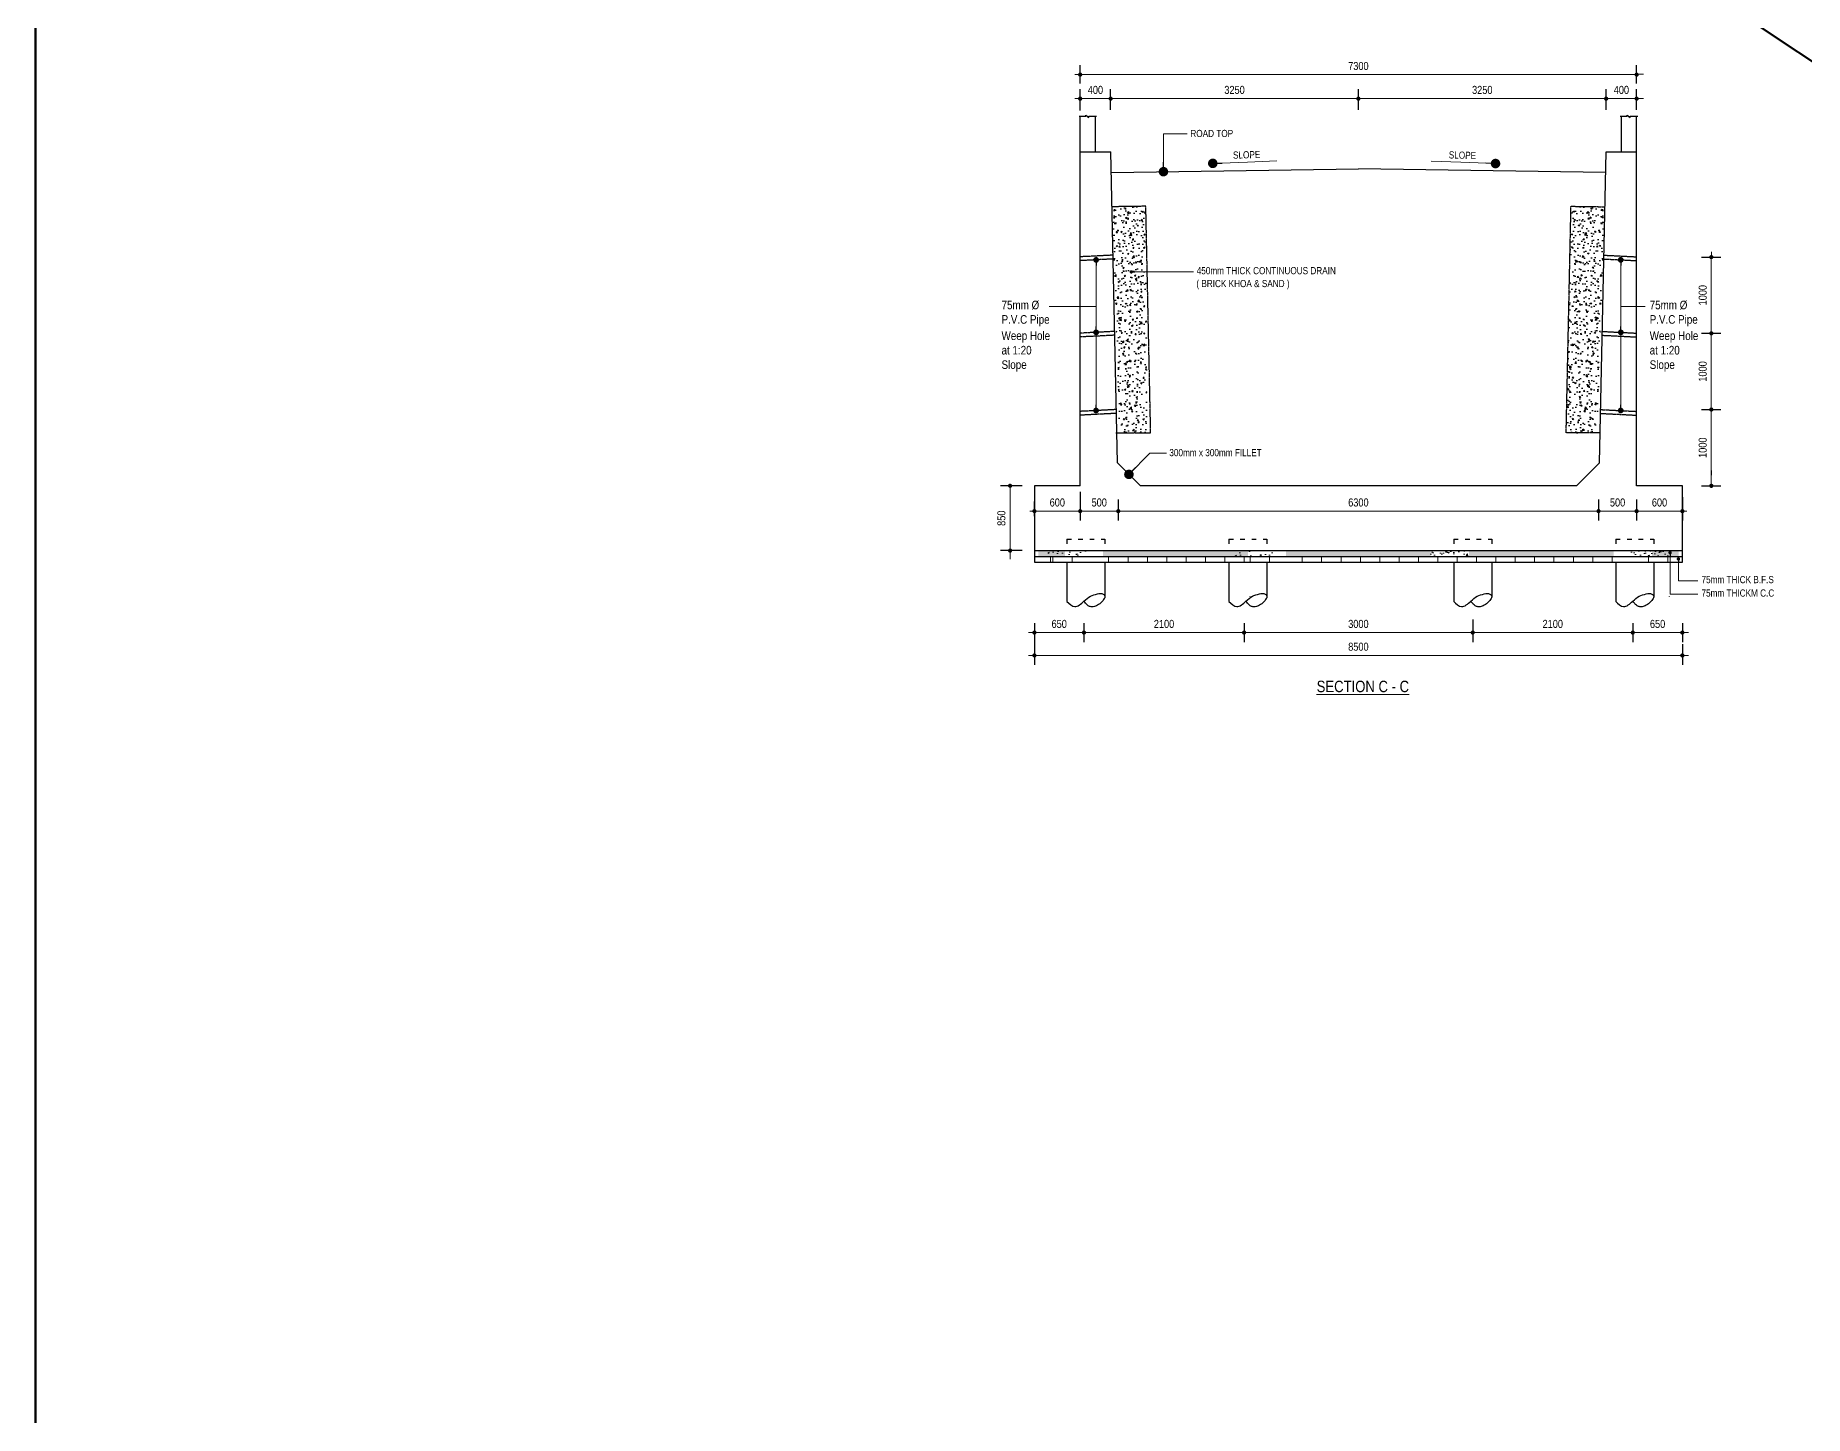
# Model space of a CAD drawing. Header units: millimetres. Extents: x -44822 to 222670, y -173707 to 25116.
# Drawn here: x 13682 to 36892, y -131036 to -112933 of the extents above; entities that cross this region are included whole.
import ezdxf

# ---------------------------------------------------------------- set-up
doc = ezdxf.new("R2010")
doc.units = ezdxf.units.MM
doc.header["$LTSCALE"] = 5
doc.header["$PDMODE"] = 2
doc.linetypes.add('ACAD_ISO03W100', pattern=[30, 12, -18])
doc.linetypes.add('HIDDEN', pattern=[9.525, 6.35, -3.175])
for name, color, linetype in [('Abutment W Line', 200, 'Continuous'), ('Extra Line', 70, 'Continuous'), ('Hatching', 35, 'Continuous'), ('Pile', 11, 'Continuous')]:
    doc.layers.add(name, color=color, linetype=linetype)
for name, color, linetype, lineweight in [('Dimision', 4, 'Continuous', 13), ('hatch', 7, 'Continuous', 0), ('Text', 7, 'Continuous', 0)]:
    doc.layers.add(name, color=color, linetype=linetype, lineweight=lineweight)
doc.styles.get("Standard").update_dxf_attribs({"font": 'ARIALN.TTF'})
doc.dimstyles.new('ISO-25', dxfattribs={"dimtxt": 75, "dimasz": 45, "dimexe": 125, "dimexo": 75.625, "dimgap": 60, "dimtad": 1, "dimdec": 0, "dimtxsty": 'Standard', "dimblk": 'DOT', "dimcen": 52.5, "dimclrd": 256, "dimclre": 256, "dimclrt": 256, "dimadec": 0, "dimazin": 0, "dimtfac": 1, "dimtdec": 0, "dimtix": 1, "dimtmove": 0, "dimatfit": 3, "dimldrblk": 'DOT', "dimfxl": 1, "dimlwd": -1, "dimarcsym": 0})
pattern_1 = [(50, (4520.65, -126844.34), (182.1847, -15.9391), [19.05, -209.55]), (355, (4520.65, -126844.34), (-35.2428, 191.0566), [15.24, -167.64]), (100.451, (4535.83, -126845.67), (146.9425, 175.1167), [16.19, -178.09]), (46.1842, (4520.65, -126793.54), (271.079, -42.0423), [28.575, -314.325]), (96.6356, (4543.24, -126797.05), (237.4042, 247.4256), [24.285, -267.135]), (351.184, (4520.65, -126793.54), (237.4046, 247.425), [22.86, -251.46]), (21, (4546.05, -126806.24), (151.6149, -102.2655), [19.05, -209.55]), (326, (4546.05, -126806.24), (61.802, 184.188), [15.24, -167.64]), (71.4514, (4558.68, -126814.77), (213.4165, 81.9229), [16.19, -178.09]), (37.5, (4520.65, -126844.344), (3.0886, 84.55504), [0, -165.608, 0, -170.18, 0, -168.275]), (7.5, (4520.65, -126844.34), (66.81966, 100.18057), [0, -97.028, 0, -161.798, 0, -64.135]), (327.5, (4464.01, -126844.344), (135.5906, -5.72874), [0, -63.5, 0, -198.12, 0, -262.89]), (317.5, (4438.61, -126844.34), (148.1292, 25.4265), [0, -82.55, 0, -131.572, 0, -186.69])]
pattern_2 = [(0, (4520.65, -126844.34), (0, 127), []), (90, (4520.65, -126844.34), (-254, 2e-14), [127, -127]), (90, (4647.65, -126844.34), (-254, 2e-14), [-127, 127])]

# ---------------------------------------------------------------- blocks, each defined once
blk = doc.blocks.new('_Dot')
at = {"color": 0, "linetype": 'ByBlock', "lineweight": -2}
blk.add_line((-0.5, 0), (-1, 0), dxfattribs=at)
at = {"color": 0, "linetype": 'ByBlock', "const_width": 0.5}
blk.add_lwpolyline([(-0.25, 0, 1), (0.25, 0, 1)], format="xyb", close=True, dxfattribs=at)
blk = doc.blocks.new('*D61')
at = {"layer": 'Defpoints', "color": 0, "lineweight": 50, "transparency": 16777216}
for p in [(26788, -120568), (27438, -120568), (27438, -120766)]:
    blk.add_point(p, dxfattribs=at)
at = {"layer": 'Dimision', "lineweight": -2, "transparency": 16777216}
for p, q in [((26788, -120643), (26788, -120891)), ((27438, -120643), (27438, -120891))]:
    blk.add_line(p, q, dxfattribs=at)
at = {"layer": 'Dimision', "transparency": 16777216}
blk.add_line((26843, -120766), (27383, -120766), dxfattribs=at)
at = {"layer": 'Dimision', "transparency": 16777216, "xscale": 55, "yscale": 55, "zscale": 55, "rotation": 180}
blk.add_blockref('_Dot', (26788, -120766), dxfattribs=at)
at = {"layer": 'Dimision', "transparency": 16777216, "xscale": 55, "yscale": 55, "zscale": 55}
blk.add_blockref('_Dot', (27438, -120766), dxfattribs=at)
at = {"layer": 'Dimision', "transparency": 16777216, "insert": (27113, -120653), "char_height": 105, "attachment_point": 5}
blk.add_mtext('650', dxfattribs=at)
blk = doc.blocks.new('*D62')
at = {"layer": 'Defpoints', "color": 0, "lineweight": 50, "transparency": 16777216}
for p in [(27438, -120568), (29538, -120568), (29538, -120766)]:
    blk.add_point(p, dxfattribs=at)
at = {"layer": 'Dimision', "lineweight": -2, "transparency": 16777216}
for p, q in [((27438, -120643), (27438, -120891)), ((29538, -120643), (29538, -120891))]:
    blk.add_line(p, q, dxfattribs=at)
at = {"layer": 'Dimision', "transparency": 16777216}
blk.add_line((27493, -120766), (29483, -120766), dxfattribs=at)
at = {"layer": 'Dimision', "transparency": 16777216, "xscale": 55, "yscale": 55, "zscale": 55, "rotation": 180}
blk.add_blockref('_Dot', (27438, -120766), dxfattribs=at)
at = {"layer": 'Dimision', "transparency": 16777216, "xscale": 55, "yscale": 55, "zscale": 55}
blk.add_blockref('_Dot', (29538, -120766), dxfattribs=at)
at = {"layer": 'Dimision', "transparency": 16777216, "insert": (28488, -120653), "char_height": 105, "attachment_point": 5}
blk.add_mtext('2100', dxfattribs=at)
blk = doc.blocks.new('*D63')
at = {"layer": 'Defpoints', "color": 0, "lineweight": 50, "transparency": 16777216}
for p in [(32538, -120520), (34638, -120568), (34638, -120766)]:
    blk.add_point(p, dxfattribs=at)
at = {"layer": 'Dimision', "lineweight": -2, "transparency": 16777216}
for p, q in [((32538, -120595), (32538, -120891)), ((34638, -120643), (34638, -120891))]:
    blk.add_line(p, q, dxfattribs=at)
at = {"layer": 'Dimision', "transparency": 16777216}
blk.add_line((32593, -120766), (34583, -120766), dxfattribs=at)
at = {"layer": 'Dimision', "transparency": 16777216, "xscale": 55, "yscale": 55, "zscale": 55, "rotation": 180}
blk.add_blockref('_Dot', (32538, -120766), dxfattribs=at)
at = {"layer": 'Dimision', "transparency": 16777216, "xscale": 55, "yscale": 55, "zscale": 55}
blk.add_blockref('_Dot', (34638, -120766), dxfattribs=at)
at = {"layer": 'Dimision', "transparency": 16777216, "insert": (33588, -120653), "char_height": 105, "attachment_point": 5}
blk.add_mtext('2100', dxfattribs=at)
blk = doc.blocks.new('*D64')
at = {"layer": 'Defpoints', "color": 0, "lineweight": 50, "transparency": 16777216}
for p in [(34638, -120568), (35288, -120568), (35288, -120766)]:
    blk.add_point(p, dxfattribs=at)
at = {"layer": 'Dimision', "lineweight": -2, "transparency": 16777216}
for p, q in [((34638, -120643), (34638, -120891)), ((35288, -120643), (35288, -120891))]:
    blk.add_line(p, q, dxfattribs=at)
at = {"layer": 'Dimision', "transparency": 16777216}
blk.add_line((34693, -120766), (35233, -120766), dxfattribs=at)
at = {"layer": 'Dimision', "transparency": 16777216, "xscale": 55, "yscale": 55, "zscale": 55, "rotation": 180}
blk.add_blockref('_Dot', (34638, -120766), dxfattribs=at)
at = {"layer": 'Dimision', "transparency": 16777216, "xscale": 55, "yscale": 55, "zscale": 55}
blk.add_blockref('_Dot', (35288, -120766), dxfattribs=at)
at = {"layer": 'Dimision', "transparency": 16777216, "insert": (34963, -120653), "char_height": 105, "attachment_point": 5}
blk.add_mtext('650', dxfattribs=at)
blk = doc.blocks.new('*D65')
at = {"layer": 'Defpoints', "color": 0, "lineweight": 50, "transparency": 16777216}
for p in [(26788, -120803), (35288, -120842), (35288, -121066)]:
    blk.add_point(p, dxfattribs=at)
at = {"layer": 'Dimision', "lineweight": -2, "transparency": 16777216}
for p, q in [((26788, -120879), (26788, -121191)), ((35288, -120918), (35288, -121191))]:
    blk.add_line(p, q, dxfattribs=at)
at = {"layer": 'Dimision', "transparency": 16777216}
blk.add_line((26843, -121066), (35233, -121066), dxfattribs=at)
at = {"layer": 'Dimision', "transparency": 16777216, "xscale": 55, "yscale": 55, "zscale": 55, "rotation": 180}
blk.add_blockref('_Dot', (26788, -121066), dxfattribs=at)
at = {"layer": 'Dimision', "transparency": 16777216, "xscale": 55, "yscale": 55, "zscale": 55}
blk.add_blockref('_Dot', (35288, -121066), dxfattribs=at)
at = {"layer": 'Dimision', "transparency": 16777216, "insert": (31038, -120952), "char_height": 105, "attachment_point": 5}
blk.add_mtext('8500', dxfattribs=at)
blk = doc.blocks.new('*D66')
at = {"layer": 'Defpoints', "color": 0, "lineweight": 50, "transparency": 16777216}
for p in [(35465, -117841), (35668, -117841), (35465, -118841)]:
    blk.add_point(p, dxfattribs=at)
at = {"layer": 'Dimision', "lineweight": -2, "transparency": 16777216}
for p, q in [((35541, -117841), (35793, -117841)), ((35541, -118841), (35793, -118841))]:
    blk.add_line(p, q, dxfattribs=at)
at = {"layer": 'Dimision', "transparency": 16777216}
blk.add_line((35668, -118786), (35668, -117896), dxfattribs=at)
at = {"layer": 'Dimision', "transparency": 16777216, "xscale": 55, "yscale": 55, "zscale": 55}
for p, rotation in [((35668, -117841), 90), ((35668, -118841), 270)]:
    blk.add_blockref('_Dot', p, dxfattribs=dict(at, rotation=rotation))
at = {"layer": 'Dimision', "transparency": 16777216, "insert": (35555, -118341), "char_height": 105, "attachment_point": 5, "rotation": 90}
blk.add_mtext('1000', dxfattribs=at)
blk = doc.blocks.new('*D67')
at = {"layer": 'Defpoints', "color": 0, "lineweight": 50, "transparency": 16777216}
for p in [(35465, -116841), (35668, -116841), (35465, -117841)]:
    blk.add_point(p, dxfattribs=at)
at = {"layer": 'Dimision', "lineweight": -2, "transparency": 16777216}
for p, q in [((35541, -116841), (35793, -116841)), ((35541, -117841), (35793, -117841))]:
    blk.add_line(p, q, dxfattribs=at)
at = {"layer": 'Dimision', "transparency": 16777216}
blk.add_line((35668, -117786), (35668, -116896), dxfattribs=at)
at = {"layer": 'Dimision', "transparency": 16777216, "xscale": 55, "yscale": 55, "zscale": 55}
for p, rotation in [((35668, -116841), 90), ((35668, -117841), 270)]:
    blk.add_blockref('_Dot', p, dxfattribs=dict(at, rotation=rotation))
at = {"layer": 'Dimision', "transparency": 16777216, "insert": (35555, -117341), "char_height": 105, "attachment_point": 5, "rotation": 90}
blk.add_mtext('1000', dxfattribs=at)
blk = doc.blocks.new('*D68')
at = {"layer": 'Defpoints', "color": 0, "lineweight": 50, "transparency": 16777216}
for p in [(35465, -115841), (35668, -115841), (35465, -116841)]:
    blk.add_point(p, dxfattribs=at)
at = {"layer": 'Dimision', "lineweight": -2, "transparency": 16777216}
for p, q in [((35541, -115841), (35793, -115841)), ((35541, -116841), (35793, -116841))]:
    blk.add_line(p, q, dxfattribs=at)
at = {"layer": 'Dimision', "transparency": 16777216}
blk.add_line((35668, -116786), (35668, -115896), dxfattribs=at)
at = {"layer": 'Dimision', "transparency": 16777216, "xscale": 55, "yscale": 55, "zscale": 55}
for p, rotation in [((35668, -115841), 90), ((35668, -116841), 270)]:
    blk.add_blockref('_Dot', p, dxfattribs=dict(at, rotation=rotation))
at = {"layer": 'Dimision', "transparency": 16777216, "insert": (35555, -116341), "char_height": 105, "attachment_point": 5, "rotation": 90}
blk.add_mtext('1000', dxfattribs=at)
blk = doc.blocks.new('*D69')
at = {"layer": 'Defpoints', "color": 0, "lineweight": 50, "transparency": 16777216}
for p in [(26469, -118841), (26704, -118841), (26704, -119691)]:
    blk.add_point(p, dxfattribs=at)
at = {"layer": 'Dimision', "lineweight": -2, "transparency": 16777216}
for p, q in [((26629, -118841), (26344, -118841)), ((26629, -119691), (26344, -119691))]:
    blk.add_line(p, q, dxfattribs=at)
at = {"layer": 'Dimision', "transparency": 16777216}
blk.add_line((26469, -119636), (26469, -118896), dxfattribs=at)
at = {"layer": 'Dimision', "transparency": 16777216, "xscale": 55, "yscale": 55, "zscale": 55}
for p, rotation in [((26469, -118841), 90), ((26469, -119691), 270)]:
    blk.add_blockref('_Dot', p, dxfattribs=dict(at, rotation=rotation))
at = {"layer": 'Dimision', "transparency": 16777216, "insert": (26355, -119266), "char_height": 105, "attachment_point": 5, "rotation": 90}
blk.add_mtext('850', dxfattribs=at)
blk = doc.blocks.new('*D100')
at = {"layer": 'Defpoints', "color": 0, "lineweight": 50, "transparency": 16777216}
for p in [(27388, -118844), (27388, -119173), (26788, -119316)]:
    blk.add_point(p, dxfattribs=at)
at = {"layer": 'Dimision', "lineweight": -2, "transparency": 16777216}
for p, q in [((26788, -119240), (26788, -119048)), ((27388, -118920), (27388, -119298))]:
    blk.add_line(p, q, dxfattribs=at)
at = {"layer": 'Dimision', "transparency": 16777216}
blk.add_line((26843, -119173), (27333, -119173), dxfattribs=at)
at = {"layer": 'Dimision', "transparency": 16777216, "xscale": 55, "yscale": 55, "zscale": 55, "rotation": 180}
blk.add_blockref('_Dot', (26788, -119173), dxfattribs=at)
at = {"layer": 'Dimision', "transparency": 16777216, "xscale": 55, "yscale": 55, "zscale": 55}
blk.add_blockref('_Dot', (27388, -119173), dxfattribs=at)
at = {"layer": 'Dimision', "transparency": 16777216, "insert": (27088, -119060), "char_height": 105, "attachment_point": 5}
blk.add_mtext('600', dxfattribs=at)
blk = doc.blocks.new('*D70')
at = {"layer": 'Defpoints', "color": 0, "lineweight": 50, "transparency": 16777216}
for p in [(27388, -118944), (27888, -118944), (27888, -119173)]:
    blk.add_point(p, dxfattribs=at)
at = {"layer": 'Dimision', "lineweight": -2, "transparency": 16777216}
for p, q in [((27388, -119020), (27388, -119298)), ((27888, -119020), (27888, -119298))]:
    blk.add_line(p, q, dxfattribs=at)
at = {"layer": 'Dimision', "transparency": 16777216}
blk.add_line((27443, -119173), (27833, -119173), dxfattribs=at)
at = {"layer": 'Dimision', "transparency": 16777216, "xscale": 55, "yscale": 55, "zscale": 55, "rotation": 180}
blk.add_blockref('_Dot', (27388, -119173), dxfattribs=at)
at = {"layer": 'Dimision', "transparency": 16777216, "xscale": 55, "yscale": 55, "zscale": 55}
blk.add_blockref('_Dot', (27888, -119173), dxfattribs=at)
at = {"layer": 'Dimision', "transparency": 16777216, "insert": (27638, -119060), "char_height": 105, "attachment_point": 5}
blk.add_mtext('500', dxfattribs=at)
blk = doc.blocks.new('*D71')
at = {"layer": 'Defpoints', "color": 0, "lineweight": 50, "transparency": 16777216}
for p in [(27888, -118944), (34188, -118944), (34188, -119173)]:
    blk.add_point(p, dxfattribs=at)
at = {"layer": 'Dimision', "lineweight": -2, "transparency": 16777216}
for p, q in [((27888, -119020), (27888, -119298)), ((34188, -119020), (34188, -119298))]:
    blk.add_line(p, q, dxfattribs=at)
at = {"layer": 'Dimision', "transparency": 16777216}
blk.add_line((27943, -119173), (34133, -119173), dxfattribs=at)
at = {"layer": 'Dimision', "transparency": 16777216, "xscale": 55, "yscale": 55, "zscale": 55, "rotation": 180}
blk.add_blockref('_Dot', (27888, -119173), dxfattribs=at)
at = {"layer": 'Dimision', "transparency": 16777216, "xscale": 55, "yscale": 55, "zscale": 55}
blk.add_blockref('_Dot', (34188, -119173), dxfattribs=at)
at = {"layer": 'Dimision', "transparency": 16777216, "insert": (31038, -119060), "char_height": 105, "attachment_point": 5}
blk.add_mtext('6300', dxfattribs=at)
blk = doc.blocks.new('*D72')
at = {"layer": 'Defpoints', "color": 0, "lineweight": 50, "transparency": 16777216}
for p in [(34188, -118944), (34688, -118944), (34688, -119173)]:
    blk.add_point(p, dxfattribs=at)
at = {"layer": 'Dimision', "lineweight": -2, "transparency": 16777216}
for p, q in [((34188, -119020), (34188, -119298)), ((34688, -119020), (34688, -119298))]:
    blk.add_line(p, q, dxfattribs=at)
at = {"layer": 'Dimision', "transparency": 16777216}
blk.add_line((34243, -119173), (34633, -119173), dxfattribs=at)
at = {"layer": 'Dimision', "transparency": 16777216, "xscale": 55, "yscale": 55, "zscale": 55, "rotation": 180}
blk.add_blockref('_Dot', (34188, -119173), dxfattribs=at)
at = {"layer": 'Dimision', "transparency": 16777216, "xscale": 55, "yscale": 55, "zscale": 55}
blk.add_blockref('_Dot', (34688, -119173), dxfattribs=at)
at = {"layer": 'Dimision', "transparency": 16777216, "insert": (34438, -119060), "char_height": 105, "attachment_point": 5}
blk.add_mtext('500', dxfattribs=at)
blk = doc.blocks.new('*D73')
at = {"layer": 'Defpoints', "color": 0, "lineweight": 50, "transparency": 16777216}
for p in [(34688, -118944), (35288, -118917), (35288, -119173)]:
    blk.add_point(p, dxfattribs=at)
at = {"layer": 'Dimision', "lineweight": -2, "transparency": 16777216}
for p, q in [((34688, -119020), (34688, -119298)), ((35288, -118992), (35288, -119298))]:
    blk.add_line(p, q, dxfattribs=at)
at = {"layer": 'Dimision', "transparency": 16777216}
blk.add_line((34743, -119173), (35233, -119173), dxfattribs=at)
at = {"layer": 'Dimision', "transparency": 16777216, "xscale": 55, "yscale": 55, "zscale": 55, "rotation": 180}
blk.add_blockref('_Dot', (34688, -119173), dxfattribs=at)
at = {"layer": 'Dimision', "transparency": 16777216, "xscale": 55, "yscale": 55, "zscale": 55}
blk.add_blockref('_Dot', (35288, -119173), dxfattribs=at)
at = {"layer": 'Dimision', "transparency": 16777216, "insert": (34988, -119060), "char_height": 105, "attachment_point": 5}
blk.add_mtext('600', dxfattribs=at)
blk = doc.blocks.new('*D101')
at = {"layer": 'Defpoints', "color": 0, "lineweight": 50, "transparency": 16777216}
for p in [(27788, -113763), (27388, -113996), (27788, -113986)]:
    blk.add_point(p, dxfattribs=at)
at = {"layer": 'Dimision', "lineweight": -2, "transparency": 16777216}
for p, q in [((27388, -113920), (27388, -113638)), ((27788, -113910), (27788, -113638))]:
    blk.add_line(p, q, dxfattribs=at)
at = {"layer": 'Dimision', "transparency": 16777216}
blk.add_line((27443, -113763), (27733, -113763), dxfattribs=at)
at = {"layer": 'Dimision', "transparency": 16777216, "xscale": 55, "yscale": 55, "zscale": 55, "rotation": 180}
blk.add_blockref('_Dot', (27388, -113763), dxfattribs=at)
at = {"layer": 'Dimision', "transparency": 16777216, "xscale": 55, "yscale": 55, "zscale": 55}
blk.add_blockref('_Dot', (27788, -113763), dxfattribs=at)
at = {"layer": 'Dimision', "transparency": 16777216, "insert": (27588, -113649), "char_height": 105, "attachment_point": 5}
blk.add_mtext('400', dxfattribs=at)
blk = doc.blocks.new('*D74')
at = {"layer": 'Defpoints', "color": 0, "lineweight": 50, "transparency": 16777216}
for p in [(34688, -113763), (34288, -113986), (34688, -113984)]:
    blk.add_point(p, dxfattribs=at)
at = {"layer": 'Dimision', "lineweight": -2, "transparency": 16777216}
for p, q in [((34288, -113910), (34288, -113638)), ((34688, -113908), (34688, -113638))]:
    blk.add_line(p, q, dxfattribs=at)
at = {"layer": 'Dimision', "transparency": 16777216}
blk.add_line((34343, -113763), (34633, -113763), dxfattribs=at)
at = {"layer": 'Dimision', "transparency": 16777216, "xscale": 55, "yscale": 55, "zscale": 55, "rotation": 180}
blk.add_blockref('_Dot', (34288, -113763), dxfattribs=at)
at = {"layer": 'Dimision', "transparency": 16777216, "xscale": 55, "yscale": 55, "zscale": 55}
blk.add_blockref('_Dot', (34688, -113763), dxfattribs=at)
at = {"layer": 'Dimision', "transparency": 16777216, "insert": (34488, -113649), "char_height": 105, "attachment_point": 5}
blk.add_mtext('400', dxfattribs=at)
blk = doc.blocks.new('*D75')
at = {"layer": 'Defpoints', "color": 0, "lineweight": 50, "transparency": 16777216}
for p in [(34688, -113448), (27388, -113638), (34688, -113638)]:
    blk.add_point(p, dxfattribs=at)
at = {"layer": 'Dimision', "lineweight": -2, "transparency": 16777216}
for p, q in [((27388, -113562), (27388, -113323)), ((34688, -113562), (34688, -113323))]:
    blk.add_line(p, q, dxfattribs=at)
at = {"layer": 'Dimision', "transparency": 16777216}
blk.add_line((27443, -113448), (34633, -113448), dxfattribs=at)
at = {"layer": 'Dimision', "transparency": 16777216, "xscale": 55, "yscale": 55, "zscale": 55, "rotation": 180}
blk.add_blockref('_Dot', (27388, -113448), dxfattribs=at)
at = {"layer": 'Dimision', "transparency": 16777216, "xscale": 55, "yscale": 55, "zscale": 55}
blk.add_blockref('_Dot', (34688, -113448), dxfattribs=at)
at = {"layer": 'Dimision', "transparency": 16777216, "insert": (31038, -113335), "char_height": 105, "attachment_point": 5}
blk.add_mtext('7300', dxfattribs=at)
blk = doc.blocks.new('*D76')
at = {"layer": 'Defpoints', "color": 0, "lineweight": 50, "transparency": 16777216}
for p in [(31038, -113763), (27788, -113986), (31038, -113986)]:
    blk.add_point(p, dxfattribs=at)
at = {"layer": 'Dimision', "lineweight": -2, "transparency": 16777216}
for p, q in [((27788, -113910), (27788, -113638)), ((31038, -113910), (31038, -113638))]:
    blk.add_line(p, q, dxfattribs=at)
at = {"layer": 'Dimision', "transparency": 16777216}
blk.add_line((27843, -113763), (30983, -113763), dxfattribs=at)
at = {"layer": 'Dimision', "transparency": 16777216, "xscale": 55, "yscale": 55, "zscale": 55, "rotation": 180}
blk.add_blockref('_Dot', (27788, -113763), dxfattribs=at)
at = {"layer": 'Dimision', "transparency": 16777216, "xscale": 55, "yscale": 55, "zscale": 55}
blk.add_blockref('_Dot', (31038, -113763), dxfattribs=at)
at = {"layer": 'Dimision', "transparency": 16777216, "insert": (29413, -113649), "char_height": 105, "attachment_point": 5}
blk.add_mtext('3250', dxfattribs=at)
blk = doc.blocks.new('*D77')
at = {"layer": 'Defpoints', "color": 0, "lineweight": 50, "transparency": 16777216}
for p in [(31038, -113763), (31038, -113986), (34288, -113986)]:
    blk.add_point(p, dxfattribs=at)
at = {"layer": 'Dimision', "lineweight": -2, "transparency": 16777216}
for p, q in [((31038, -113910), (31038, -113638)), ((34288, -113910), (34288, -113638))]:
    blk.add_line(p, q, dxfattribs=at)
at = {"layer": 'Dimision', "transparency": 16777216}
blk.add_line((34233, -113763), (31093, -113763), dxfattribs=at)
at = {"layer": 'Dimision', "transparency": 16777216, "xscale": 55, "yscale": 55, "zscale": 55, "rotation": 180}
blk.add_blockref('_Dot', (31038, -113763), dxfattribs=at)
at = {"layer": 'Dimision', "transparency": 16777216, "xscale": 55, "yscale": 55, "zscale": 55}
blk.add_blockref('_Dot', (34288, -113763), dxfattribs=at)
at = {"layer": 'Dimision', "transparency": 16777216, "insert": (32663, -113649), "char_height": 105, "attachment_point": 5}
blk.add_mtext('3250', dxfattribs=at)
blk = doc.blocks.new('*D99')
at = {"layer": 'Defpoints', "color": 0, "lineweight": 50, "transparency": 16777216}
for p in [(29538, -120568), (32538, -120520), (29538, -120766)]:
    blk.add_point(p, dxfattribs=at)
at = {"layer": 'Dimision', "lineweight": -2, "transparency": 16777216}
for p, q in [((29538, -120643), (29538, -120891)), ((32538, -120595), (32538, -120891))]:
    blk.add_line(p, q, dxfattribs=at)
at = {"layer": 'Dimision', "transparency": 16777216}
blk.add_line((32483, -120766), (29593, -120766), dxfattribs=at)
at = {"layer": 'Dimision', "transparency": 16777216, "xscale": 55, "yscale": 55, "zscale": 55, "rotation": 180}
blk.add_blockref('_Dot', (29538, -120766), dxfattribs=at)
at = {"layer": 'Dimision', "transparency": 16777216, "xscale": 55, "yscale": 55, "zscale": 55}
blk.add_blockref('_Dot', (32538, -120766), dxfattribs=at)
at = {"layer": 'Dimision', "transparency": 16777216, "insert": (31038, -120653), "char_height": 105, "attachment_point": 5}
blk.add_mtext('3000', dxfattribs=at)

msp = doc.modelspace()

# ---------------------------------------------------------------- hatches: boundary and pattern name
at = {"layer": 'hatch'}
h = msp.add_hatch(dxfattribs=at)
h.set_pattern_fill('AR-CONC', color=256, style=0)
h.set_pattern_definition(pattern_1)
h.paths.add_polyline_path([(26838.2, -119691.1), (26838.2, -119766.1), (27188.2, -119766.1), (27188.2, -119691.1)])
h.paths.add_polyline_path([(29588.2, -119766.1), (29588.2, -119691.1), (27688.2, -119691.1), (27688.2, -119766.1)])
h.paths.add_polyline_path([(31988.2, -119766.1), (31988.2, -119691.1), (30088.2, -119691.1), (30088.2, -119766.1)])
h.paths.add_polyline_path([(34388.2, -119766.1), (34388.2, -119691.1), (32488.2, -119691.1), (32488.2, -119766.1)])
h.paths.add_polyline_path([(34888.2, -119691.1), (34888.2, -119766.1), (35238.2, -119766.1), (35238.2, -119691.1)])
h = msp.add_hatch(dxfattribs=at)
h.set_pattern_fill('AR-CONC', color=256, style=0)
h.set_pattern_definition([(50, (4295.65, -126844.34), (182.1847, -15.9391), [19.05, -209.55]), (355, (4295.65, -126844.34), (-35.2428, 191.0566), [15.24, -167.64]), (100.451, (4310.83, -126845.67), (146.9425, 175.1167), [16.19, -178.09]), (46.1842, (4295.65, -126793.54), (271.079, -42.0423), [28.575, -314.325]), (96.6356, (4318.24, -126797.05), (237.4042, 247.4256), [24.285, -267.135]), (351.184, (4295.65, -126793.54), (237.4046, 247.425), [22.86, -251.46]), (21, (4321.05, -126806.24), (151.6149, -102.2655), [19.05, -209.55]), (326, (4321.05, -126806.24), (61.802, 184.188), [15.24, -167.64]), (71.4514, (4333.68, -126814.77), (213.4165, 81.9229), [16.19, -178.09]), (37.5, (4295.65, -126844.344), (3.0886, 84.55504), [0, -165.608, 0, -170.18, 0, -168.275]), (7.5, (4295.65, -126844.34), (66.81966, 100.18057), [0, -97.028, 0, -161.798, 0, -64.135]), (327.5, (4239.01, -126844.344), (135.5906, -5.72874), [0, -63.5, 0, -198.12, 0, -262.89]), (317.5, (4213.61, -126844.34), (148.1292, 25.4265), [0, -82.55, 0, -131.572, 0, -186.69])])
h.paths.add_polyline_path([(27463.2, -119766.1), (27463.2, -119691.1), (26963.2, -119691.1), (26963.2, -119766.1)])
h = msp.add_hatch(dxfattribs=at)
h.set_pattern_fill('AR-CONC', color=256, style=0)
h.set_pattern_definition([(50, (4345.65, -126844.34), (182.1847, -15.9391), [19.05, -209.55]), (355, (4345.65, -126844.34), (-35.2428, 191.0566), [15.24, -167.64]), (100.451, (4360.83, -126845.67), (146.9425, 175.1167), [16.19, -178.09]), (46.1842, (4345.65, -126793.54), (271.079, -42.0423), [28.575, -314.325]), (96.6356, (4368.24, -126797.05), (237.4042, 247.4256), [24.285, -267.135]), (351.184, (4345.65, -126793.54), (237.4046, 247.425), [22.86, -251.46]), (21, (4371.05, -126806.24), (151.6149, -102.2655), [19.05, -209.55]), (326, (4371.05, -126806.24), (61.802, 184.188), [15.24, -167.64]), (71.4514, (4383.68, -126814.77), (213.4165, 81.9229), [16.19, -178.09]), (37.5, (4345.65, -126844.344), (3.0886, 84.55504), [0, -165.608, 0, -170.18, 0, -168.275]), (7.5, (4345.65, -126844.34), (66.81966, 100.18057), [0, -97.028, 0, -161.798, 0, -64.135]), (327.5, (4289.01, -126844.344), (135.5906, -5.72874), [0, -63.5, 0, -198.12, 0, -262.89]), (317.5, (4263.61, -126844.34), (148.1292, 25.4265), [0, -82.55, 0, -131.572, 0, -186.69])])
h.paths.add_polyline_path([(29913.2, -119766.1), (29913.2, -119691.1), (29413.2, -119691.1), (29413.2, -119766.1)])
h = msp.add_hatch(dxfattribs=at)
h.set_pattern_fill('AR-CONC', color=256, style=0)
h.set_pattern_definition(pattern_1)
h.paths.add_polyline_path([(31988.2, -119691.1), (31988.2, -119766.1), (32488.2, -119766.1), (32488.2, -119691.1)])
h = msp.add_hatch(dxfattribs=at)
h.set_pattern_fill('AR-CONC', color=256, style=0)
h.set_pattern_definition([(50, (4745.65, -126844.34), (182.1847, -15.9391), [19.05, -209.55]), (355, (4745.65, -126844.34), (-35.2428, 191.0566), [15.24, -167.64]), (100.451, (4760.83, -126845.67), (146.9425, 175.1167), [16.19, -178.09]), (46.1842, (4745.65, -126793.54), (271.079, -42.0423), [28.575, -314.325]), (96.6356, (4768.24, -126797.05), (237.4042, 247.4256), [24.285, -267.135]), (351.184, (4745.65, -126793.54), (237.4046, 247.425), [22.86, -251.46]), (21, (4771.05, -126806.24), (151.6149, -102.2655), [19.05, -209.55]), (326, (4771.05, -126806.24), (61.802, 184.188), [15.24, -167.64]), (71.4514, (4783.68, -126814.77), (213.4165, 81.9229), [16.19, -178.09]), (37.5, (4745.65, -126844.344), (3.0886, 84.55504), [0, -165.608, 0, -170.18, 0, -168.275]), (7.5, (4745.65, -126844.34), (66.81966, 100.18057), [0, -97.028, 0, -161.798, 0, -64.135]), (327.5, (4689.01, -126844.344), (135.5906, -5.72874), [0, -63.5, 0, -198.12, 0, -262.89]), (317.5, (4663.61, -126844.34), (148.1292, 25.4265), [0, -82.55, 0, -131.572, 0, -186.69])])
h.paths.add_polyline_path([(35113.2, -119766.1), (35113.2, -119691.1), (34613.2, -119691.1), (34613.2, -119766.1)])
h = msp.add_hatch(dxfattribs=at)
h.set_pattern_fill('BRICK', color=256, scale=20, style=0)
h.set_pattern_definition(pattern_2)
h.paths.add_polyline_path([(35238.2, -119841.1), (35238.2, -119766.1), (34888.2, -119766.1), (34888.2, -119841.1)])
h.paths.add_polyline_path([(34388.2, -119841.1), (34388.2, -119766.1), (32488.2, -119766.1), (32488.2, -119841.1)])
h.paths.add_polyline_path([(30088.2, -119766.1), (30088.2, -119841.1), (31988.2, -119841.1), (31988.2, -119766.1)])
h.paths.add_polyline_path([(27688.2, -119766.1), (27688.2, -119841.1), (29588.2, -119841.1), (29588.2, -119766.1)])
h.paths.add_polyline_path([(27188.2, -119841.1), (27188.2, -119766.1), (26838.2, -119766.1), (26838.2, -119841.1)])
h = msp.add_hatch(dxfattribs=at)
h.set_pattern_fill('BRICK', color=256, scale=20, style=0)
h.set_pattern_definition([(0, (4295.65, -126844.34), (0, 127), []), (90, (4295.65, -126844.34), (-254, 2e-14), [127, -127]), (90, (4422.65, -126844.34), (-254, 2e-14), [-127, 127])])
h.paths.add_polyline_path([(26963.2, -119766.1), (26963.2, -119841.1), (27463.2, -119841.1), (27463.2, -119766.1)])
h = msp.add_hatch(dxfattribs=at)
h.set_pattern_fill('BRICK', color=256, scale=20, style=0)
h.set_pattern_definition([(0, (4345.65, -126844.34), (0, 127), []), (90, (4345.65, -126844.34), (-254, 2e-14), [127, -127]), (90, (4472.65, -126844.34), (-254, 2e-14), [-127, 127])])
h.paths.add_polyline_path([(29913.2, -119766.1), (29413.2, -119766.1), (29413.2, -119841.1), (29913.2, -119841.1)])
h = msp.add_hatch(dxfattribs=at)
h.set_pattern_fill('BRICK', color=256, scale=20, style=0)
h.set_pattern_definition(pattern_2)
h.paths.add_polyline_path([(32488.2, -119841.1), (32488.2, -119766.1), (31988.2, -119766.1), (31988.2, -119841.1)])
h = msp.add_hatch(dxfattribs=at)
h.set_pattern_fill('BRICK', color=256, scale=20, style=0)
h.set_pattern_definition([(0, (4745.65, -126844.34), (0, 127), []), (90, (4745.65, -126844.34), (-254, 2e-14), [127, -127]), (90, (4872.65, -126844.34), (-254, 2e-14), [-127, 127])])
h.paths.add_polyline_path([(35113.2, -119841.1), (35113.2, -119766.1), (34613.2, -119766.1), (34613.2, -119841.1)])
at = {"layer": 'Hatching'}
h = msp.add_hatch(dxfattribs=at)
h.set_pattern_fill('AR-CONC', color=256, style=0)
h.set_pattern_definition([(50, (4345.65, -126994.34), (182.1847, -15.9391), [19.05, -209.55]), (355, (4345.65, -126994.34), (-35.2428, 191.0566), [15.24, -167.64]), (100.451, (4360.83, -126995.67), (146.9425, 175.1167), [16.19, -178.09]), (46.1842, (4345.65, -126943.54), (271.079, -42.0423), [28.575, -314.325]), (96.6356, (4368.24, -126947.05), (237.4042, 247.4256), [24.285, -267.135]), (351.184, (4345.65, -126943.54), (237.4046, 247.425), [22.86, -251.46]), (21, (4371.05, -126956.24), (151.6149, -102.2655), [19.05, -209.55]), (326, (4371.05, -126956.24), (61.802, 184.188), [15.24, -167.64]), (71.4514, (4383.68, -126964.77), (213.4165, 81.9229), [16.19, -178.09]), (37.5, (4345.65, -126994.344), (3.0886, 84.55504), [0, -165.608, 0, -170.18, 0, -168.275]), (7.5, (4345.65, -126994.34), (66.81966, 100.18057), [0, -97.028, 0, -161.798, 0, -64.135]), (327.5, (4289.01, -126994.344), (135.5906, -5.72874), [0, -63.5, 0, -198.12, 0, -262.89]), (317.5, (4263.61, -126994.34), (148.1292, 25.4265), [0, -82.55, 0, -131.572, 0, -186.69])])
h.paths.add_polyline_path([(28262.8, -118144.7), (28249.3, -115174.4), (27807.5, -115180.8), (27907.3, -118144.7)])
h = msp.add_hatch(dxfattribs=at)
h.set_pattern_fill('AR-CONC', color=256, style=0)
h.set_pattern_definition([(130, (57730.83, -126994.34), (-182.1847, -15.9391), [19.05, -209.55]), (185, (57730.83, -126994.34), (35.2428, 191.0566), [15.24, -167.64]), (79.549, (57715.64, -126995.67), (-146.9425, 175.1167), [16.19, -178.09]), (133.8158, (57730.83, -126943.54), (-271.079, -42.0423), [28.575, -314.325]), (83.3644, (57708.24, -126947.05), (-237.4042, 247.4256), [24.285, -267.135]), (188.816, (57730.83, -126943.54), (-237.4046, 247.425), [22.86, -251.46]), (159, (57705.43, -126956.24), (-151.6149, -102.2655), [19.05, -209.55]), (214, (57705.43, -126956.24), (-61.802, 184.188), [15.24, -167.64]), (108.5486, (57692.8, -126964.77), (-213.4165, 81.9229), [16.19, -178.09]), (142.5, (57730.827, -126994.344), (-3.0886, 84.55504), [0, -165.608, 0, -170.18, 0, -168.275]), (172.5, (57730.83, -126994.34), (-66.81966, 100.18057), [0, -97.028, 0, -161.798, 0, -64.135]), (212.5, (57787.47, -126994.344), (-135.5906, -5.72874), [0, -63.5, 0, -198.12, 0, -262.89]), (222.5, (57812.87, -126994.34), (-148.1292, 25.4265), [0, -82.55, 0, -131.572, 0, -186.69])])
h.paths.add_polyline_path([(33827.1, -115174.4), (34269, -115180.8), (34169.1, -118144.7), (33763.7, -118144.7)])

# ---------------------------------------------------------------- linework, layer by layer
at = {"layer": 'Abutment W Line'}
for p, q in [((27388.2, -114731.1), (27388.2, -113993.7)), ((27588.2, -114460.1), (27588.2, -113993.7)), ((34488.2, -114460.1), (34488.2, -113993.7)), ((34688.2, -114731.1), (34688.2, -113993.8)), ((27388.2, -114460.1), (27788.2, -114460.1)), ((27877.4, -118541.1), (27788.2, -114460.1)), ((34199, -118541.5), (34288.2, -114460.1)), ((34288.2, -114460.1), (34688.2, -114460.1)), ((27388.2, -118841.1), (27388.2, -114731.1)), ((27797.4, -114731.1), (31038.2, -114685.1)), ((34279.1, -114731.1), (31038.2, -114685.1)), ((34688.2, -118841.1), (34688.2, -114731.1)), ((27877.4, -118541.1), (28177.4, -118841.1)), ((33899, -118841.5), (34199, -118541.5)), ((26788.2, -118841.1), (26788.2, -119841.1)), ((27388.2, -118841.1), (26788.2, -118841.1)), ((33899.4, -118841.1), (28177.4, -118841.1)), ((35288.2, -118841.1), (34688.2, -118841.1)), ((35288.2, -119841.1), (35288.2, -118841.1)), ((26788.2, -119691.1), (27463.2, -119691.1)), ((27463.2, -119691.1), (29413.2, -119691.1)), ((29413.2, -119691.1), (31988.2, -119691.1)), ((31988.2, -119691.1), (34613.2, -119691.1)), ((34613.2, -119691.1), (35288.2, -119691.1)), ((26788.2, -119766.1), (27463.2, -119766.1)), ((26788.2, -119841.1), (27463.2, -119841.1)), ((27463.2, -119766.1), (29413.2, -119766.1)), ((27463.2, -119841.1), (29413.2, -119841.1)), ((29413.2, -119766.1), (31988.2, -119766.1)), ((29413.2, -119841.1), (31988.2, -119841.1)), ((31988.2, -119766.1), (34613.2, -119766.1)), ((31988.2, -119841.1), (34613.2, -119841.1)), ((34613.2, -119766.1), (35288.2, -119766.1)), ((34613.2, -119841.1), (35288.2, -119841.1))]:
    msp.add_line(p, q, dxfattribs=at)
for points in [[(27373.2, -113993.7), (27462.4, -113993.7), (27462.4, -113979.7), (27501.9, -114008), (27501.9, -113993.8), (27603.8, -113993.8)], [(34473.2, -113993.7), (34562.4, -113993.7), (34562.4, -113979.7), (34601.9, -114008), (34601.9, -113993.8), (34703.8, -113993.8)]]:
    msp.add_lwpolyline(points, dxfattribs=at)
at = {"layer": 'Dimision', "ltscale": 5}
for p, q in [((27388.2, -113448.2), (27318.2, -113448.2)), ((34688.2, -113442.5), (34778.2, -113442.5)), ((27388.2, -113762.5), (27318.2, -113762.5)), ((34688.2, -113762.5), (34778.2, -113762.5)), ((35668.2, -115841.1), (35668.2, -115771.1)), ((26788.2, -119173.3), (26728.2, -119173.3)), ((35288.2, -119173.3), (35348.2, -119173.3)), ((26469.1, -119691.1), (26469.1, -119801.1)), ((26788.2, -121065.5), (26708.2, -121065.5))]:
    msp.add_line(p, q, dxfattribs=at)
at = {"layer": 'Dimision'}
for p, q in [((35668.2, -118641.1), (35668.2, -118701.1)), ((26788.2, -120766.4), (26708.2, -120766.4)), ((35288.2, -120766.4), (35368.2, -120766.4)), ((35288.2, -121065.5), (35368.2, -121065.5))]:
    msp.add_line(p, q, dxfattribs=at)
at = {"layer": 'Dimision', "color": 2, "lineweight": 50}
msp.add_lwpolyline([(13681.8, -97784.4), (127948.1, -97784.4), (127948.1, -173706.8), (13681.8, -173706.8)], close=True, dxfattribs=at)
msp.add_lwpolyline([(13681.8, -97784.4), (127948.1, -173706.8), (127948.1, -97784.4), (13681.8, -173706.8)], dxfattribs=at)
at = {"layer": 'Extra Line', "linetype": 'HIDDEN', "ltscale": 0.07}
for p, q in [((28249.3, -115174.4), (27799.4, -115181)), ((28312.8, -118144.7), (28249.3, -115174.4)), ((33763.7, -118144.7), (33827.1, -115174.4)), ((33827.1, -115174.4), (34277.1, -115181)), ((27814.3, -115816.3), (27388.2, -115837.4)), ((34262.2, -115816.1), (34688.2, -115837.4)), ((27815.4, -115866.3), (27388.2, -115887.5)), ((34261.1, -115866.1), (34688.2, -115887.5)), ((27835.9, -116816.3), (27385.8, -116838.8)), ((27836.9, -116866.3), (27388.6, -116888.7)), ((34239.5, -116866.3), (34688.2, -116888.7)), ((34240.6, -116816.3), (34691, -116838.8)), ((27858, -117841.1), (27388.2, -117864.9)), ((27859.1, -117891.1), (27388.2, -117915)), ((34213.1, -117890.9), (34688.2, -117915)), ((34214.2, -117840.9), (34688.2, -117864.9)), ((27857.3, -118144.7), (28312.8, -118144.7)), ((34211.9, -118144.7), (33763.7, -118144.7))]:
    msp.add_line(p, q, dxfattribs=at)
at = {"layer": 'Pile', "linetype": 'ACAD_ISO03W100'}
for p, q in [((27213.2, -119541.1), (27713.2, -119541.1)), ((27213.2, -119541.1), (27213.2, -119691.1)), ((27713.2, -119541.1), (27713.2, -119691.1)), ((29338.2, -119541.1), (29338.2, -119691.1)), ((29338.2, -119541.1), (29838.2, -119541.1)), ((29838.2, -119541.1), (29838.2, -119691.1)), ((32288.2, -119541.1), (32288.2, -119691.1)), ((32288.2, -119541.1), (32788.2, -119541.1)), ((32788.2, -119541.1), (32788.2, -119691.1)), ((34413.9, -119541.1), (34413.9, -119691.1)), ((34413.9, -119541.1), (34913.2, -119541.1)), ((34913.2, -119541.1), (34913.2, -119691.1))]:
    msp.add_line(p, q, dxfattribs=at)
at = {"layer": 'Pile', "ltscale": 5}
for p, q in [((27213.2, -119841.1), (27213.2, -120357.5)), ((27713.2, -119841.1), (27713.2, -120294.8)), ((29338.2, -119841.1), (29338.2, -120357.5)), ((29838.2, -119841.1), (29838.2, -120294.8)), ((32288.2, -119841.1), (32288.2, -120357.5)), ((32788.2, -119841.1), (32788.2, -120294.8)), ((34413.2, -119841.1), (34413.2, -120357.5)), ((34913.2, -119841.1), (34913.2, -120294.8))]:
    msp.add_line(p, q, dxfattribs=at)
at = {"layer": 'Pile', "linetype": 'ACAD_ISO03W100', "ltscale": 0.02}
for p, q in [((27713.2, -120294.8), (27713.2, -120298.4)), ((29613.2, -120294.8), (29613.2, -120298.4)), ((32788.2, -120294.8), (32788.2, -120298.4)), ((35113.2, -120294.8), (35113.2, -120298.4))]:
    msp.add_line(p, q, dxfattribs=at)
at = {"layer": 'Pile', "ltscale": 5}
for points in [[(27213.2, -120357.5), (27316.5, -120425.9), (27437.2, -120355.2), (27521.8, -120290.5), (27614.8, -120259.2), (27688.3, -120260.2), (27713.2, -120298.4), (27703.6, -120321), (27670.9, -120364.1), (27614.3, -120407.6), (27560.2, -120427.5), (27530.2, -120427.9), (27494.1, -120413.3), (27458.2, -120380.1), (27437.2, -120355.2)], [(29338.2, -120357.5), (29441.5, -120425.9), (29562.2, -120355.2), (29646.8, -120290.5), (29739.8, -120259.2), (29813.3, -120260.2), (29838.2, -120298.4), (29828.6, -120321), (29795.9, -120364.1), (29739.3, -120407.6), (29685.2, -120427.5), (29655.2, -120427.9), (29619.1, -120413.3), (29583.2, -120380.1), (29562.2, -120355.2)], [(32288.2, -120357.5), (32391.5, -120425.9), (32512.2, -120355.2), (32596.8, -120290.5), (32689.8, -120259.2), (32763.3, -120260.2), (32788.2, -120298.4), (32778.6, -120321), (32745.9, -120364.1), (32689.3, -120407.6), (32635.2, -120427.5), (32605.2, -120427.9), (32569.1, -120413.3), (32533.2, -120380.1), (32512.2, -120355.2)], [(34413.2, -120357.5), (34516.5, -120425.9), (34637.2, -120355.2), (34721.8, -120290.5), (34814.8, -120259.2), (34888.3, -120260.2), (34913.2, -120298.4), (34903.6, -120321), (34870.9, -120364.1), (34814.3, -120407.6), (34760.2, -120427.5), (34730.2, -120427.9), (34694.1, -120413.3), (34658.2, -120380.1), (34637.2, -120355.2)]]:
    msp.add_spline(points, degree=3, dxfattribs=at)

# ---------------------------------------------------------------- texts
at = {"layer": 'Text'}
for s, height, p in [('ROAD TOP', 93.75, (28834, -114266.4)), ('450mm THICK CONTINUOUS DRAIN', 93.75, (28916.7, -116065.7)), ('( BRICK KHOA & SAND )', 93.75, (28912.2, -116234.8)), ('75mm %%C', 112.5, (26356.6, -116525.2)), ('75mm %%C', 112.5, (34859.5, -116525.2)), ('P.V.C Pipe', 112.5, (26356.6, -116715)), ('P.V.C Pipe', 112.5, (34859.5, -116715)), ('Weep Hole', 112.5, (26356.6, -116928.5)), ('Weep Hole', 112.5, (34859.5, -116928.5)), ('at 1:20', 112.5, (26356.6, -117118.3)), ('Slope', 112.5, (26356.6, -117308.1)), ('at 1:20', 112.5, (34859.5, -117118.3)), ('Slope', 112.5, (34859.5, -117308.1)), ('300mm x 300mm FILLET', 93.75, (28557.5, -118452.5)), ('75mm THICKM C.C', 93.75, (35538.9, -120294.2)), ('75mm THICK B.F.S', 93.75, (35539.1, -120117.9)), ('%%USECTION C - C', 150, (30490.4, -121547.5))]:
    msp.add_text(s, height=height, dxfattribs=at).set_placement(p)
for rotation, p in [(1.32445, (29393.9, -114550.3)), (358.51399, (32222.7, -114546.5))]:
    msp.add_text('SLOPE', height=93.75, rotation=rotation, dxfattribs=at).set_placement(p)

# ---------------------------------------------------------------- dimensions: what is measured, and where the dimension line sits
at = {"layer": 'Dimision'}
for base, p1, p2, picture, middle in [((34688.2, -113448.2), (27388.2, -113637.5), (34688.2, -113637.5), '*D75', (31038.2, -113334.6)), ((27788.2, -113762.5), (27388.2, -113995.7), (27788.2, -113985.6), '*D101', (27588.2, -113648.9)), ((31038.2, -113763), (27788.2, -113985.6), (31038.2, -113985.6), '*D76', (29413.2, -113649.3)), ((31038.2, -113763), (34288.2, -113985.6), (31038.2, -113985.6), '*D77', (32663.2, -113649.3)), ((34688.2, -113762.5), (34288.2, -113985.6), (34688.2, -113983.7), '*D74', (34488.2, -113648.9)), ((27388.2, -119173.3), (26788.2, -119316.1), (27388.2, -118844.5), '*D100', (27088.2, -119059.7)), ((27888.2, -119173.3), (27388.2, -118944.5), (27888.2, -118944.5), '*D70', (27638.2, -119059.7)), ((34188.2, -119173.3), (27888.2, -118944.5), (34188.2, -118944.5), '*D71', (31038.2, -119059.7)), ((34688.2, -119173.3), (34188.2, -118944.5), (34688.2, -118944.5), '*D72', (34438.2, -119059.7)), ((35288.2, -119173.3), (34688.2, -118944.5), (35288.2, -118916.7), '*D73', (34988.2, -119059.7)), ((27438.2, -120766.4), (26788.2, -120567.8), (27438.2, -120567.8), '*D61', (27113.2, -120652.8)), ((29538.2, -120766.4), (27438.2, -120567.8), (29538.2, -120567.8), '*D62', (28488.2, -120652.8)), ((34638.2, -120766.4), (32538.2, -120519.6), (34638.2, -120567.8), '*D63', (33588.2, -120652.8)), ((35288.2, -120766.4), (34638.2, -120567.8), (35288.2, -120567.8), '*D64', (34963.2, -120652.8)), ((35288.2, -121065.5), (26788.2, -120803.5), (35288.2, -120842.2), '*D65', (31038.2, -120951.9))]:
    dim = msp.add_linear_dim(base=base, p1=p1, p2=p2, dimstyle='ISO-25', override={"dimtxt": 105, "dimasz": 55}, dxfattribs=at)
    dim.commit()
    dim.dimension.update_dxf_attribs({"geometry": picture, "text_midpoint": middle})
for base, p1, p2, angle, picture, middle in [((35668.2, -115841.1), (35465.3, -116841.1), (35465.3, -115841.1), 90, '*D68', (35554.6, -116341.1)), ((35668.2, -116841.1), (35465.3, -117841.1), (35465.3, -116841.1), 90, '*D67', (35554.6, -117341.1)), ((35668.2, -117841.1), (35465.3, -118841.1), (35465.3, -117841.1), 90, '*D66', (35554.6, -118341.1)), ((26469.1, -118841.1), (26704.5, -119691.1), (26704.5, -118841.1), 90, '*D69', (26355.4, -119266.1)), ((29538.2, -120766.4), (32538.2, -120519.6), (29538.2, -120567.8), 180, '*D99', (31038.2, -120652.8))]:
    dim = msp.add_linear_dim(base=base, p1=p1, p2=p2, angle=angle, dimstyle='ISO-25', override={"dimtxt": 105, "dimasz": 55}, dxfattribs=at)
    dim.commit()
    dim.dimension.update_dxf_attribs({"geometry": picture, "text_midpoint": middle})

# ---------------------------------------------------------------- leaders
for points, override in [([(28480.4, -114721), (28480.4, -114226.2), (28790, -114226.2)], {"dimasz": 125, "dimtad": 0}), ([(29127.8, -114611.8), (29584.2, -114596), (29970.1, -114580.1)], {"dimasz": 125, "dimtad": 0}), ([(32836.8, -114613.8), (32380.4, -114598), (31994.5, -114582.1)], {"dimasz": 125, "dimtad": 0}), ([(27596.9, -115878), (27596.9, -116488.4), (26982.4, -116488.4)], {"dimasz": 75, "dimtad": 0}), ([(28059.5, -116035), (28872.7, -116035)], {"dimgap": 60, "dimtad": 0}), ([(34480.3, -115877.1), (34480.3, -116488.4), (34800.8, -116488.4)], {"dimasz": 75, "dimtad": 0}), ([(27596.8, -117853.2), (27596.9, -116488.4), (26982.4, -116488.4)], {"dimasz": 75, "dimtad": 0}), ([(27596.9, -116828.2), (27596.9, -116488.4), (26982.4, -116488.4)], {"dimasz": 75, "dimtad": 0}), ([(34479.6, -117853.2), (34480.3, -116488.4), (34800.8, -116488.4)], {"dimasz": 75, "dimtad": 0}), ([(34480.3, -116828.3), (34480.3, -116488.4), (34800.8, -116488.4)], {"dimasz": 75, "dimtad": 0}), ([(28027.4, -118691.1), (28301.3, -118411.9), (28520.9, -118411.9)], {"dimasz": 125, "dimtad": 0}), ([(35127.2, -119717.2), (35127.2, -120263.6), (35491.1, -120263.6)], {"dimgap": 60, "dimtad": 0}), ([(35127.2, -119717.2), (35127.2, -120263.6), (35491.1, -120263.6)], {"dimgap": 60, "dimtad": 0}), ([(35236.4, -119800.7), (35236.4, -120087.3), (35490.2, -120087.3)], {"dimgap": 60, "dimtad": 0}), ([(35236.4, -119800.7), (35236.4, -120087.3), (35490.2, -120087.3)], {"dimgap": 60, "dimtad": 0})]:
    msp.add_leader(points, dimstyle='ISO-25', override=override, dxfattribs=at)

doc.saveas('drawing.dxf')
